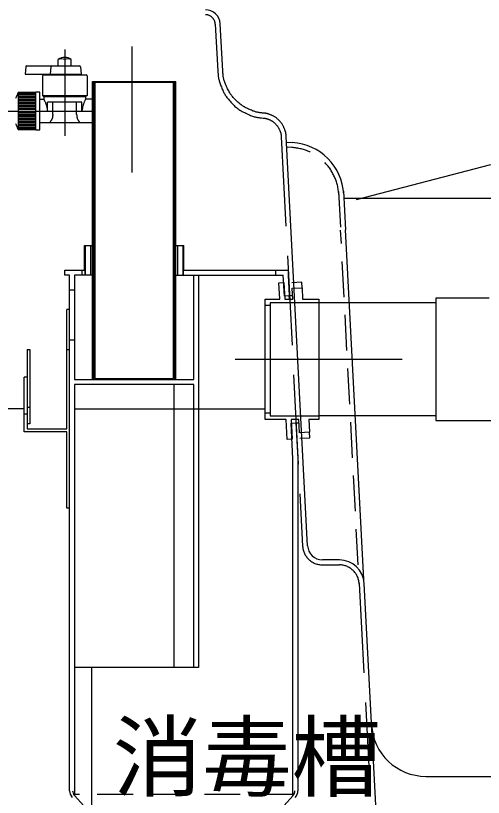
# Model space of a CAD drawing. Units: millimetres, scale not verified. Extents: x -8910 to 8910, y -6308 to 6308.
# Drawn here: x -3740 to -3269, y -2774 to -1987 of the extents above; entities that cross this region are included whole.
import ezdxf
from ezdxf.enums import TextEntityAlignment as Align

# ---------------------------------------------------------------- set-up
doc = ezdxf.new("R2010")
doc.units = ezdxf.units.MM
doc.header["$LTSCALE"] = 30
for name, pattern in [('CHAIN1', [8, 5, -1, 1, -1]), ('CHAIN2', [12, 9, -1, 1, -1]), ('DASHED1', [1.8, 1.2, -0.6]), ('DASHED2', [3, 2, -1]), ('DASHED3', [4, 3, -1]), ('DOUBLE_CHAIN2', [12.8, 9, -1, 0.6, -0.6, 0.6, -1])]:
    doc.linetypes.add(name, pattern=pattern)
for name, color, linetype, lineweight in [('0-0_機器', 2, 'Continuous', 25), ('0-1_製作', 5, 'Continuous', 25), ('0-2_空気管', 3, 'Continuous', 25), ('0-5_09', 3, 'Continuous', 25), ('0-6_躯体', 3, 'Continuous', 25), ('0-7_水管', 3, 'Continuous', 25), ('0-8_0A', 3, 'Continuous', 25), ('0-B_07', 3, 'Continuous', 25), ('0-D_文字', 7, 'Continuous', 25), ('0-F_0E', 3, 'Continuous', 25)]:
    doc.layers.add(name, color=color, linetype=linetype, lineweight=lineweight)
doc.styles.add('ＭＳ ゴシック', font='')
doc.styles.get('ＭＳ ゴシック').set_extended_font_data('MS Gothic')

msp = doc.modelspace()

# ---------------------------------------------------------------- linework, layer by layer
at = {"layer": '0-0_機器', "color": 3, "linetype": 'CHAIN2'}
msp.add_line((-3680.6, -2383.27), (-3488.62, -2383.27), dxfattribs=at)
at = {"layer": '0-1_製作', "color": 3, "linetype": 'CHAIN2'}
msp.add_line((-3518.62, -2333.27), (-3350.32, -2333.27), dxfattribs=at)
at = {"layer": '0-2_空気管', "linetype": 'DOUBLE_CHAIN2'}
msp.add_line((-3731.6, -2383.27), (-5919.62, -2383.27), dxfattribs=at)
at = {"layer": '0-5_09', "linetype": 'DASHED3'}
for p, q in [((-3538.85, -1995.74), (-3536.21, -2043.15)), ((-3485.74, -2091.41), (-3485.31, -2091.57)), ((-3475.99, -2098.66), (-3475.76, -2099.01)), ((-3472.4, -2109.22), (-3450.8, -2521.31)), ((-3430.83, -2540.27), (-3413.79, -2540.27)), ((-3393.82, -2559.22), (-3373.85, -2940.27))]:
    msp.add_line(p, q, dxfattribs=at)
at = {"layer": '0-5_09'}
for p, q in [((-3531.22, -2042.89), (-3533.86, -1995.48)), ((-3409.53, -2163.93), (-3407.49, -2202.84)), ((-3389.04, -2554.91), (-3407.49, -2202.84)), ((-3413.79, -2535.27), (-3430.83, -2535.27))]:
    msp.add_line(p, q, dxfattribs=at)
for points in [[(-3536.21, -2043.15), (-3536.16, -2044.05), (-3536.14, -2044.44), (-3536.12, -2044.89), (-3536.08, -2045.41), (-3536.04, -2045.98), (-3535.99, -2046.59), (-3535.93, -2047.24), (-3535.86, -2047.9), (-3535.78, -2048.58), (-3535.68, -2049.25), (-3535.56, -2049.94), (-3535.42, -2050.64), (-3535.26, -2051.37), (-3535.07, -2052.13), (-3534.84, -2052.94), (-3534.58, -2053.81), (-3534.28, -2054.74), (-3533.93, -2055.74), (-3533.55, -2056.8), (-3533.14, -2057.89), (-3532.7, -2059), (-3532.26, -2060.1), (-3531.81, -2061.17), (-3531.36, -2062.2), (-3530.92, -2063.17), (-3530.5, -2064.06), (-3530.09, -2064.88), (-3529.67, -2065.65), (-3529.23, -2066.4), (-3528.77, -2067.14), (-3528.26, -2067.89)], [(-3527.96, -2057.45), (-3528.44, -2056.34), (-3528.87, -2055.28), (-3529.25, -2054.3), (-3529.57, -2053.38), (-3529.85, -2052.52), (-3530.09, -2051.7), (-3530.29, -2050.93), (-3530.46, -2050.18), (-3530.6, -2049.44), (-3530.72, -2048.72), (-3530.82, -2048), (-3530.9, -2047.28), (-3530.98, -2046.59), (-3531.03, -2045.93), (-3531.08, -2045.32), (-3531.11, -2044.76), (-3531.14, -2044.27), (-3531.22, -2042.89)], [(-3521.51, -2068.8), (-3522.09, -2068.09), (-3522.63, -2067.38), (-3523.16, -2066.64), (-3523.67, -2065.85), (-3524.18, -2065.01), (-3524.7, -2064.1), (-3525.24, -2063.09), (-3525.8, -2062.02), (-3526.36, -2060.9), (-3526.91, -2059.75), (-3527.45, -2058.59), (-3527.96, -2057.45)], [(-3528.26, -2067.89), (-3527.7, -2068.68), (-3527.08, -2069.51), (-3526.38, -2070.4), (-3525.62, -2071.35), (-3524.81, -2072.33), (-3523.97, -2073.32), (-3523.12, -2074.3), (-3522.25, -2075.26), (-3521.41, -2076.19), (-3520.58, -2077.05), (-3519.79, -2077.83), (-3519.03, -2078.56), (-3518.27, -2079.23), (-3517.49, -2079.86), (-3516.69, -2080.47), (-3515.84, -2081.07), (-3514.93, -2081.67), (-3513.93, -2082.29), (-3512.84, -2082.93), (-3511.67, -2083.59), (-3510.45, -2084.25), (-3509.19, -2084.91), (-3507.93, -2085.55), (-3506.68, -2086.17), (-3505.46, -2086.74), (-3504.31, -2087.25), (-3503.23, -2087.71), (-3502.22, -2088.11), (-3501.28, -2088.45), (-3500.38, -2088.75), (-3499.52, -2089), (-3498.7, -2089.22), (-3497.89, -2089.4), (-3497.09, -2089.56), (-3496.29, -2089.7), (-3495.5, -2089.83), (-3494.74, -2089.93), (-3494.01, -2090.02), (-3493.33, -2090.09)], [(-3492.23, -2085.18), (-3492.74, -2085.12), (-3493.29, -2085.06), (-3493.87, -2084.98), (-3494.46, -2084.9), (-3495.06, -2084.8), (-3495.67, -2084.69), (-3496.28, -2084.56), (-3496.91, -2084.42), (-3497.56, -2084.25), (-3498.24, -2084.05), (-3498.96, -2083.82), (-3499.74, -2083.56), (-3500.56, -2083.26), (-3501.45, -2082.91), (-3502.39, -2082.54), (-3503.36, -2082.13), (-3504.34, -2081.71), (-3505.32, -2081.27), (-3506.27, -2080.84), (-3507.18, -2080.4), (-3508.04, -2079.98), (-3508.82, -2079.57), (-3509.55, -2079.17), (-3510.23, -2078.77), (-3510.89, -2078.36), (-3511.55, -2077.91), (-3512.21, -2077.43), (-3512.89, -2076.91), (-3513.62, -2076.32), (-3514.4, -2075.66), (-3515.23, -2074.95), (-3516.08, -2074.2), (-3516.95, -2073.41), (-3517.81, -2072.61), (-3518.65, -2071.8), (-3519.45, -2071.01), (-3520.2, -2070.24), (-3520.88, -2069.51), (-3521.51, -2068.8)], [(-3475.39, -2091.95), (-3475.88, -2091.48), (-3476.37, -2091.04), (-3476.83, -2090.63), (-3477.27, -2090.25), (-3477.7, -2089.92), (-3478.11, -2089.61), (-3478.52, -2089.33), (-3478.93, -2089.06), (-3479.36, -2088.81), (-3479.82, -2088.56), (-3480.31, -2088.31), (-3480.83, -2088.06), (-3481.38, -2087.8), (-3481.96, -2087.55), (-3482.54, -2087.3), (-3483.12, -2087.06), (-3483.69, -2086.84), (-3484.23, -2086.63), (-3484.74, -2086.44), (-3485.21, -2086.28), (-3485.63, -2086.14), (-3486.03, -2086.02), (-3486.39, -2085.92), (-3486.74, -2085.83), (-3487.07, -2085.76), (-3487.38, -2085.7), (-3487.69, -2085.64), (-3488, -2085.59), (-3488.31, -2085.55), (-3488.61, -2085.51), (-3488.89, -2085.48), (-3489.15, -2085.45), (-3489.39, -2085.43), (-3489.6, -2085.41), (-3490.2, -2085.36), (-3491.01, -2085.29), (-3491.35, -2085.26), (-3491.76, -2085.22), (-3492.23, -2085.18)], [(-3493.33, -2090.09), (-3492.71, -2090.16), (-3492.17, -2090.21), (-3490.63, -2090.34), (-3490.32, -2090.37), (-3490.19, -2090.38), (-3490.03, -2090.39), (-3489.85, -2090.41), (-3489.65, -2090.43), (-3489.44, -2090.46), (-3489.22, -2090.48), (-3488.99, -2090.51), (-3488.76, -2090.55), (-3488.53, -2090.59), (-3488.29, -2090.63), (-3488.04, -2090.69), (-3487.79, -2090.75), (-3487.51, -2090.82), (-3487.21, -2090.91), (-3486.89, -2091.01), (-3486.54, -2091.13), (-3486.15, -2091.26), (-3485.74, -2091.41)], [(-3485.31, -2091.57), (-3484.87, -2091.74), (-3484.42, -2091.92), (-3483.99, -2092.1), (-3483.56, -2092.28), (-3483.16, -2092.47), (-3482.79, -2092.65), (-3482.44, -2092.83), (-3482.11, -2093.01), (-3481.79, -2093.21), (-3481.47, -2093.42), (-3481.14, -2093.64), (-3480.8, -2093.9), (-3480.45, -2094.18), (-3480.07, -2094.49), (-3479.67, -2094.82), (-3479.27, -2095.18), (-3478.86, -2095.55), (-3478.45, -2095.93), (-3478.06, -2096.3), (-3477.68, -2096.67), (-3477.33, -2097.03), (-3477.02, -2097.36), (-3476.73, -2097.69), (-3476.47, -2098.01), (-3476.22, -2098.33), (-3475.99, -2098.66)], [(-3445.81, -2521.05), (-3467.41, -2108.96), (-3467.43, -2108.44), (-3467.45, -2108.23), (-3467.46, -2107.97), (-3467.48, -2107.67), (-3467.5, -2107.35), (-3467.53, -2107), (-3467.57, -2106.64), (-3467.61, -2106.26), (-3467.66, -2105.88), (-3467.73, -2105.5), (-3467.8, -2105.11), (-3467.88, -2104.71), (-3467.99, -2104.3), (-3468.11, -2103.87), (-3468.25, -2103.42), (-3468.41, -2102.93), (-3468.6, -2102.41), (-3468.82, -2101.85), (-3469.06, -2101.26), (-3469.32, -2100.65), (-3469.59, -2100.03), (-3469.87, -2099.42), (-3470.15, -2098.82), (-3470.43, -2098.25), (-3470.71, -2097.72), (-3470.97, -2097.23), (-3471.23, -2096.77), (-3471.49, -2096.35), (-3471.76, -2095.95), (-3472.05, -2095.55), (-3472.36, -2095.16), (-3472.7, -2094.75), (-3473.07, -2094.33), (-3473.48, -2093.87), (-3473.93, -2093.4), (-3474.4, -2092.92), (-3474.89, -2092.43), (-3475.39, -2091.95)], [(-3475.76, -2099.01), (-3475.53, -2099.38), (-3475.3, -2099.79), (-3475.05, -2100.24), (-3474.81, -2100.71), (-3474.56, -2101.21), (-3474.31, -2101.72), (-3474.07, -2102.24), (-3473.85, -2102.75), (-3473.64, -2103.24), (-3473.44, -2103.71), (-3473.28, -2104.15), (-3473.13, -2104.55), (-3473.01, -2104.94), (-3472.9, -2105.3), (-3472.81, -2105.64), (-3472.74, -2105.98), (-3472.67, -2106.3), (-3472.62, -2106.63), (-3472.58, -2106.95), (-3472.54, -2107.26), (-3472.51, -2107.57), (-3472.48, -2107.87), (-3472.46, -2108.14), (-3472.45, -2108.39), (-3472.43, -2108.6), (-3472.4, -2109.22)], [(-3285.85, -2940.27), (-3285.85, -2935.27), (-3369.1, -2935.27), (-3388.82, -2558.96)]]:
    msp.add_lwpolyline(points, dxfattribs=at)
for centre, radius, start, end in [((-3548.84, -1996.27), 15, 3, 90), ((-3430.83, -2520.27), 15, 183, 270), ((-3413.79, -2560.27), 25, 3, 90)]:
    msp.add_arc(centre, radius, start, end, dxfattribs=at)
at = {"layer": '0-5_09', "linetype": 'DASHED3'}
for centre, radius, start, end in [((-3548.84, -1996.27), 10, 3, 90), ((-3430.83, -2520.27), 20, 183, 270), ((-3413.79, -2560.27), 20, 3, 90)]:
    msp.add_arc(centre, radius, start, end, dxfattribs=at)
at = {"layer": '0-6_躯体', "linetype": 'CHAIN1'}
for p, q in [((-3690.6, -2021.36), (-3690.6, -2108.25)), ((-3990.77, -2083.27), (-3661.61, -2083.27))]:
    msp.add_line(p, q, dxfattribs=at)
at = {"layer": '0-6_躯体'}
for p, q in [((-3728.94, -2037.77), (-3675.75, -2037.77)), ((-3704.44, -2038.68), (-3705.1, -2046.27)), ((-3697.1, -2037.77), (-3697.1, -2031.27)), ((-3690.6, -2031.27), (-3690.6, -2037.77)), ((-3684.1, -2037.77), (-3684.1, -2031.27)), ((-3674.76, -2038.68), (-3674.09, -2046.29)), ((-3702.6, -2046.77), (-3702.6, -2046.27)), ((-3690.6, -2046.29), (-3674.09, -2046.29)), ((-3712.1, -2046.77), (-3690.6, -2046.77)), ((-3690.6, -2046.79), (-3669.1, -2046.79)), ((-3737.6, -2064.77), (-3737.6, -2101.77)), ((-3719.6, -2064.77), (-3737.6, -2064.77)), ((-3719.6, -2065.27), (-3737.6, -2065.27)), ((-3719.6, -2066.77), (-3737.6, -2066.77)), ((-3719.6, -2068.27), (-3737.6, -2068.27)), ((-3719.6, -2069.77), (-3737.6, -2069.77)), ((-3715.6, -2064.27), (-3719.6, -2064.27)), ((-3719.6, -2102.27), (-3719.6, -2064.27)), ((-3715.6, -2102.27), (-3715.6, -2064.27)), ((-3713.1, -2067.47), (-3668.1, -2067.47)), ((-3669.6, -2068.97), (-3711.6, -2068.97)), ((-3669.6, -2068.97), (-3669.6, -2071.27)), ((-3719.6, -2071.27), (-3737.6, -2071.27)), ((-3719.6, -2072.77), (-3737.6, -2072.77)), ((-3719.6, -2074.27), (-3737.6, -2074.27)), ((-3719.6, -2075.77), (-3737.6, -2075.77)), ((-3719.6, -2077.27), (-3737.6, -2077.27)), ((-3715.6, -2071.27), (-3711.6, -2071.27)), ((-3673.37, -2074.27), (-3707.83, -2074.27)), ((-3702.6, -2086.77), (-3702.6, -2074.27)), ((-3678.6, -2086.77), (-3678.6, -2074.27)), ((-3662.67, -2071.27), (-3669.6, -2071.27)), ((-3719.6, -2078.77), (-3737.6, -2078.77)), ((-3719.6, -2080.27), (-3737.6, -2080.27)), ((-3719.6, -2081.77), (-3737.6, -2081.77)), ((-3737.6, -2083.27), (-3719.6, -2083.27)), ((-3719.6, -2084.77), (-3737.6, -2084.77)), ((-3719.6, -2086.27), (-3737.6, -2086.27)), ((-3719.6, -2087.77), (-3737.6, -2087.77)), ((-3719.6, -2089.27), (-3737.6, -2089.27)), ((-3719.6, -2090.77), (-3737.6, -2090.77)), ((-3719.6, -2092.27), (-3737.6, -2092.27)), ((-3719.6, -2093.77), (-3737.6, -2093.77)), ((-3719.6, -2095.27), (-3737.6, -2095.27)), ((-3719.6, -2096.77), (-3737.6, -2096.77)), ((-3719.6, -2098.27), (-3737.6, -2098.27)), ((-3719.6, -2099.77), (-3737.6, -2099.77)), ((-3719.6, -2101.27), (-3737.6, -2101.27)), ((-3737.6, -2101.77), (-3719.6, -2101.77)), ((-3662.6, -2095.27), (-3715.6, -2095.27)), ((-3719.6, -2102.27), (-3715.6, -2102.27))]:
    msp.add_line(p, q, dxfattribs=at)
for points in [[(-3729.94, -2038.68), (-3730.6, -2046.27), (-3690.6, -2046.27)], [(-3713.1, -2047.77), (-3713.1, -2067.47), (-3711.6, -2068.97), (-3711.6, -2071.27)], [(-3668.1, -2047.79), (-3668.1, -2067.47), (-3669.6, -2068.97)], [(-3711.6, -2071.27), (-3711.19, -2072.18), (-3711.01, -2072.56), (-3710.81, -2073.02), (-3710.58, -2073.55), (-3710.34, -2074.14), (-3710.08, -2074.78), (-3709.82, -2075.46), (-3709.57, -2076.18), (-3709.32, -2076.92), (-3709.1, -2077.67), (-3708.89, -2078.43), (-3708.7, -2079.17), (-3708.53, -2079.89), (-3708.38, -2080.56), (-3708.25, -2081.18), (-3708.14, -2081.72), (-3707.83, -2083.27), (-3707.83, -2074.27)], [(-3669.6, -2071.27), (-3670.01, -2072.18), (-3670.18, -2072.56), (-3670.39, -2073.02), (-3670.62, -2073.55), (-3670.86, -2074.14), (-3671.12, -2074.78), (-3671.38, -2075.46), (-3671.63, -2076.18), (-3671.88, -2076.92), (-3672.1, -2077.67), (-3672.31, -2078.43), (-3672.5, -2079.17), (-3672.67, -2079.89), (-3672.82, -2080.56), (-3672.95, -2081.18), (-3673.06, -2081.72), (-3673.37, -2083.27), (-3673.37, -2074.27)], [(-3702.6, -2086.77), (-3702.65, -2087.13), (-3702.66, -2087.26), (-3702.68, -2087.41), (-3702.7, -2087.59), (-3702.73, -2087.78), (-3702.76, -2088), (-3702.79, -2088.24), (-3702.82, -2088.5), (-3702.86, -2088.77), (-3702.9, -2089.06), (-3702.94, -2089.37), (-3703, -2089.68), (-3703.06, -2090), (-3703.14, -2090.32), (-3703.23, -2090.64), (-3703.34, -2090.96), (-3703.46, -2091.27), (-3703.6, -2091.57), (-3703.75, -2091.86), (-3703.91, -2092.14), (-3704.07, -2092.41), (-3704.23, -2092.65), (-3704.38, -2092.89), (-3704.52, -2093.1), (-3704.66, -2093.3), (-3704.78, -2093.47), (-3704.89, -2093.63), (-3704.98, -2093.76), (-3705.07, -2093.88), (-3705.14, -2093.98), (-3705.21, -2094.07), (-3705.38, -2094.31)], [(-3678.6, -2086.77), (-3678.55, -2087.13), (-3678.54, -2087.26), (-3678.52, -2087.41), (-3678.49, -2087.59), (-3678.47, -2087.78), (-3678.44, -2088), (-3678.41, -2088.24), (-3678.38, -2088.5), (-3678.34, -2088.77), (-3678.3, -2089.06), (-3678.25, -2089.37), (-3678.2, -2089.68), (-3678.14, -2090), (-3678.06, -2090.32), (-3677.97, -2090.64), (-3677.86, -2090.96), (-3677.73, -2091.27), (-3677.6, -2091.57), (-3677.45, -2091.86), (-3677.29, -2092.14), (-3677.13, -2092.41), (-3676.97, -2092.65), (-3676.82, -2092.89), (-3676.68, -2093.1), (-3676.54, -2093.3), (-3676.42, -2093.47), (-3676.31, -2093.63), (-3676.21, -2093.76), (-3676.13, -2093.88), (-3676.05, -2093.98), (-3675.99, -2094.07), (-3675.82, -2094.31)]]:
    msp.add_lwpolyline(points, dxfattribs=at)
for centre, radius, start, end in [((-3690.6, -2040.83), 11.56, 55.795, 124.205), ((-3693.85, -2041.58), 10.81, 72.508, 107.492), ((-3687.35, -2041.58), 10.81, 72.508, 107.492), ((-3728.94, -2038.77), 1, 90, 175), ((-3703.44, -2038.77), 1, 90, 175), ((-3675.75, -2038.77), 1, 5, 90), ((-3712.1, -2047.77), 1, 90, 180), ((-3669.1, -2047.79), 1, 0, 90), ((-3700.6, -2083.27), 41.37, 153.435, 162.44), ((-3737.85, -2066.02), 0.791, 288.435, 71.565), ((-3737.85, -2067.52), 0.791, 288.435, 71.565), ((-3737.85, -2069.02), 0.791, 288.435, 71.565), ((-3737.85, -2070.52), 0.791, 288.435, 71.565), ((-3737.85, -2072.02), 0.791, 288.435, 71.565), ((-3737.85, -2073.52), 0.791, 288.435, 71.565), ((-3737.85, -2075.02), 0.791, 288.435, 71.565), ((-3737.85, -2076.52), 0.791, 288.435, 71.565), ((-3737.85, -2078.02), 0.791, 288.435, 71.565), ((-3737.85, -2079.52), 0.791, 288.435, 71.565), ((-3737.85, -2081.02), 0.791, 288.435, 71.565), ((-3737.85, -2082.52), 0.791, 288.435, 71.565), ((-3737.85, -2084.02), 0.791, 288.435, 71.565), ((-3737.85, -2085.52), 0.791, 288.435, 71.565), ((-3737.85, -2087.02), 0.791, 288.435, 71.565), ((-3737.85, -2088.52), 0.791, 288.435, 71.565), ((-3737.85, -2090.02), 0.791, 288.435, 71.565), ((-3737.85, -2091.52), 0.791, 288.435, 71.565), ((-3737.85, -2093.02), 0.791, 288.435, 71.565), ((-3737.85, -2094.52), 0.791, 288.435, 71.565), ((-3700.6, -2083.27), 41.43, 197.56, 206.565), ((-3737.85, -2096.02), 0.791, 288.435, 71.565), ((-3737.85, -2097.52), 0.791, 288.435, 71.565), ((-3737.85, -2099.02), 0.791, 288.435, 71.565), ((-3737.85, -2100.52), 0.791, 288.435, 71.565), ((-3704.57, -2094.9), 1, 143.755, 201.75031), ((-3676.63, -2094.9), 1, 338.24969, 36.245)]:
    msp.add_arc(centre, radius, start, end, dxfattribs=at)
at = {"layer": '0-7_水管'}
for p, q in [((-3662.6, -2053.55), (-3578.6, -2053.55)), ((-3662.6, -2353.55), (-3662.6, -2053.55)), ((-3661.39, -2353.55), (-3661.39, -2053.55)), ((-3580.84, -2352.55), (-3580.84, -2054.55)), ((-3579.81, -2053.55), (-3579.81, -2353.55)), ((-3578.6, -2353.55), (-3578.6, -2053.55)), ((-3670.6, -2218.55), (-3662.6, -2218.55)), ((-3670.6, -2243.55), (-3670.6, -2218.55)), ((-3669.59, -2248.55), (-3669.59, -2218.55)), ((-3664.47, -2218.55), (-3664.47, -2248.55)), ((-3578.6, -2218.55), (-3570.6, -2218.55)), ((-3576.72, -2248.55), (-3576.72, -2218.55)), ((-3571.61, -2218.55), (-3571.61, -2248.55)), ((-3570.6, -2243.55), (-3570.6, -2218.55)), ((-3673.43, -2243.55), (-3673.43, -2248.55)), ((-3670.24, -2243.55), (-3670.24, -2248.55)), ((-3570.96, -2248.55), (-3570.96, -2243.55)), ((-3477.77, -2248.55), (-3477.77, -2243.55)), ((-3685.6, -2767.87), (-3685.6, -2248.55)), ((-3662.6, -2248.55), (-3680.6, -2248.55)), ((-3578.6, -2248.55), (-3470.3, -2248.55)), ((-3451.7, -2255.69), (-3461.69, -2256.21)), ((-3451.41, -2261.22), (-3451.7, -2255.69)), ((-3680.6, -2263.55), (-3685.6, -2263.55)), ((-3461.01, -2269.27), (-3464.21, -2269.27)), ((-3464.03, -2272.77), (-3464.2, -2269.52)), ((-3483.62, -2279.27), (-3488.62, -2279.27)), ((-3688.6, -2403.27), (-3688.6, -2283.27)), ((-3685.6, -2283.27), (-3688.6, -2283.27)), ((-3685.6, -2313.55), (-3680.6, -2313.55)), ((-3728.6, -2323.27), (-3728.6, -2403.27)), ((-3728.6, -2323.27), (-3725.6, -2323.27)), ((-3725.6, -2323.27), (-3725.6, -2398.27)), ((-3688.6, -2323.27), (-3685.6, -2323.27)), ((-3731.6, -2406.27), (-3731.6, -2351.12)), ((-3728.6, -2351.12), (-3731.6, -2351.12)), ((-3660.36, -2352.55), (-3580.84, -2352.55)), ((-3680.6, -2358.55), (-3680.6, -2772.64)), ((-3560.6, -2358.55), (-3680.6, -2358.55)), ((-3580.71, -2358.55), (-3580.71, -2643.55)), ((-3560.6, -2643.55), (-3560.6, -2358.55)), ((-3728.6, -2381.56), (-3725.6, -2381.56)), ((-3731.6, -2388.27), (-3728.6, -2388.27)), ((-3488.62, -2387.27), (-3483.62, -2387.27)), ((-3483.62, -2390.27), (-3434.62, -2390.27)), ((-3725.6, -2398.27), (-3728.6, -2398.27)), ((-3457.68, -2393.77), (-3457.5, -2397.27)), ((-3457.5, -2397.27), (-3454.3, -2397.27)), ((-3688.6, -2406.27), (-3731.6, -2406.27)), ((-3728.6, -2403.27), (-3688.6, -2403.27)), ((-3443.5, -2412.2), (-3443.79, -2406.67)), ((-3453.49, -2412.73), (-3443.5, -2412.2)), ((-3460.6, -2772.63), (-3460.6, -2433.68)), ((-3455.6, -2433.55), (-3455.6, -2767.73)), ((-3663.53, -2643.55), (-3663.53, -2783.55))]:
    msp.add_line(p, q, dxfattribs=at)
at = {"layer": '0-7_水管', "linetype": 'DASHED1'}
for p, q in [((-3461.55, -2120.06), (-3466.85, -2119.62)), ((-3414.52, -2164.19), (-3412.48, -2203.1)), ((-3394.81, -2540.27), (-3412.48, -2203.1))]:
    msp.add_line(p, q, dxfattribs=at)
at = {"layer": '0-7_水管'}
for points in [[(-3580.84, -2054.55), (-3660.36, -2054.55), (-3660.36, -2352.55)], [(-3685.6, -2248.55), (-3690.6, -2248.55), (-3690.6, -2243.55), (-3670.24, -2243.55)], [(-3570.96, -2243.55), (-3465.3, -2243.55), (-3465.3, -2248.55), (-3464.2, -2269.52)], [(-3555.6, -2248.55), (-3555.6, -2643.55), (-3680.6, -2643.55)], [(-3680.6, -2248.55), (-3680.6, -2353.55), (-3560.6, -2353.55), (-3560.6, -2248.55)], [(-3464.2, -2269.52), (-3469.19, -2269.78), (-3470.3, -2248.55)], [(-3473.84, -2272.77), (-3474.7, -2256.26), (-3469.71, -2256), (-3468.83, -2272.77), (-3460.82, -2272.77), (-3461.4, -2261.74), (-3451.41, -2261.22), (-3450.81, -2272.77), (-3434.62, -2272.77), (-3434.62, -2393.77)], [(-3488.62, -2393.77), (-3488.62, -2272.77), (-3473.84, -2272.77)], [(-3434.62, -2276.27), (-3483.62, -2276.27), (-3483.62, -2390.27)], [(-3466.44, -2414.04), (-3467.5, -2393.77), (-3488.62, -2393.77)], [(-3434.62, -2393.77), (-3444.47, -2393.77), (-3443.79, -2406.67), (-3453.78, -2407.2), (-3454.48, -2393.77), (-3462.49, -2393.77), (-3461.44, -2413.78), (-3466.44, -2414.04)], [(-3460.6, -2433.68), (-3462.49, -2397.61), (-3457.5, -2397.35), (-3455.6, -2433.55)], [(-3685.6, -2483.27), (-3688.6, -2483.27), (-3688.6, -2406.27)]]:
    msp.add_lwpolyline(points, dxfattribs=at)
at = {"layer": '0-7_水管', "linetype": 'DASHED1'}
msp.add_arc((-3464.29, -2169.98), 50, 3, 86.866, dxfattribs=at)
at = {"layer": '0-8_0A', "linetype": 'DASHED1'}
msp.add_line((-3459.75, -2771.56), (-3681.59, -2771.56), dxfattribs=at)
at = {"layer": '0-8_0A'}
for p, q in [((-3680.8, -2772.41), (-3665.37, -2789.56)), ((-3460.4, -2772.41), (-3475.83, -2789.56))]:
    msp.add_line(p, q, dxfattribs=at)
for centre, radius, start, end in [((-3675.6, -2767.73), 10, 180, 221.987), ((-3675.6, -2767.73), 7, 180, 221.987), ((-3465.6, -2767.73), 10, 318.013, 0)]:
    msp.add_arc(centre, radius, start, end, dxfattribs=at)
at = {"layer": '0-8_0A', "linetype": 'DASHED2'}
msp.add_arc((-3465.6, -2767.73), 7, 318.013, 0, dxfattribs=at)
at = {"layer": '0-B_07', "linetype": 'CHAIN2'}
msp.add_line((-3622.6, -2145.1), (-3622.6, -2018.25), dxfattribs=at)
at = {"layer": '0-B_07'}
msp.add_line((-3467.11, -2114.71), (-3461.28, -2115.07), dxfattribs=at)
msp.add_arc((-3464.29, -2169.98), 55, 3, 86.866, dxfattribs=at)
at = {"layer": '0-F_0E'}
for p, q in [((-3261.28, -2137.49), (-3396.96, -2172.74)), ((-3409.53, -2163.93), (-3407.49, -2202.84)), ((-2704.82, -2171.27), (-3409.14, -2171.27)), ((-3434.62, -2276.05), (-3316.48, -2276.05)), ((-3316.48, -2390.05), (-3434.62, -2390.05)), ((-3326.45, -2753.27), (-2934.14, -2753.27))]:
    msp.add_line(p, q, dxfattribs=at)
at = {"layer": '0-F_0E', "linetype": 'DASHED1'}
msp.add_line((-3414.52, -2164.19), (-3412.48, -2203.1), dxfattribs=at)
at = {"layer": '0-F_0E'}
msp.add_lwpolyline([(-3262.71, -2271.77), (-3316.48, -2271.77), (-3316.48, -2394.77), (-3256.27, -2394.77)], dxfattribs=at)
msp.add_arc((-3326.45, -2698.27), 55, 183, 270, dxfattribs=at)

# ---------------------------------------------------------------- texts
at = {"layer": '0-D_文字', "color": 4, "style": 'ＭＳ ゴシック'}
msp.add_text('消毒槽', height=65.98, dxfattribs=at).set_placement((-3642, -2786.41), align=Align.BOTTOM_LEFT)

doc.saveas('drawing.dxf')
